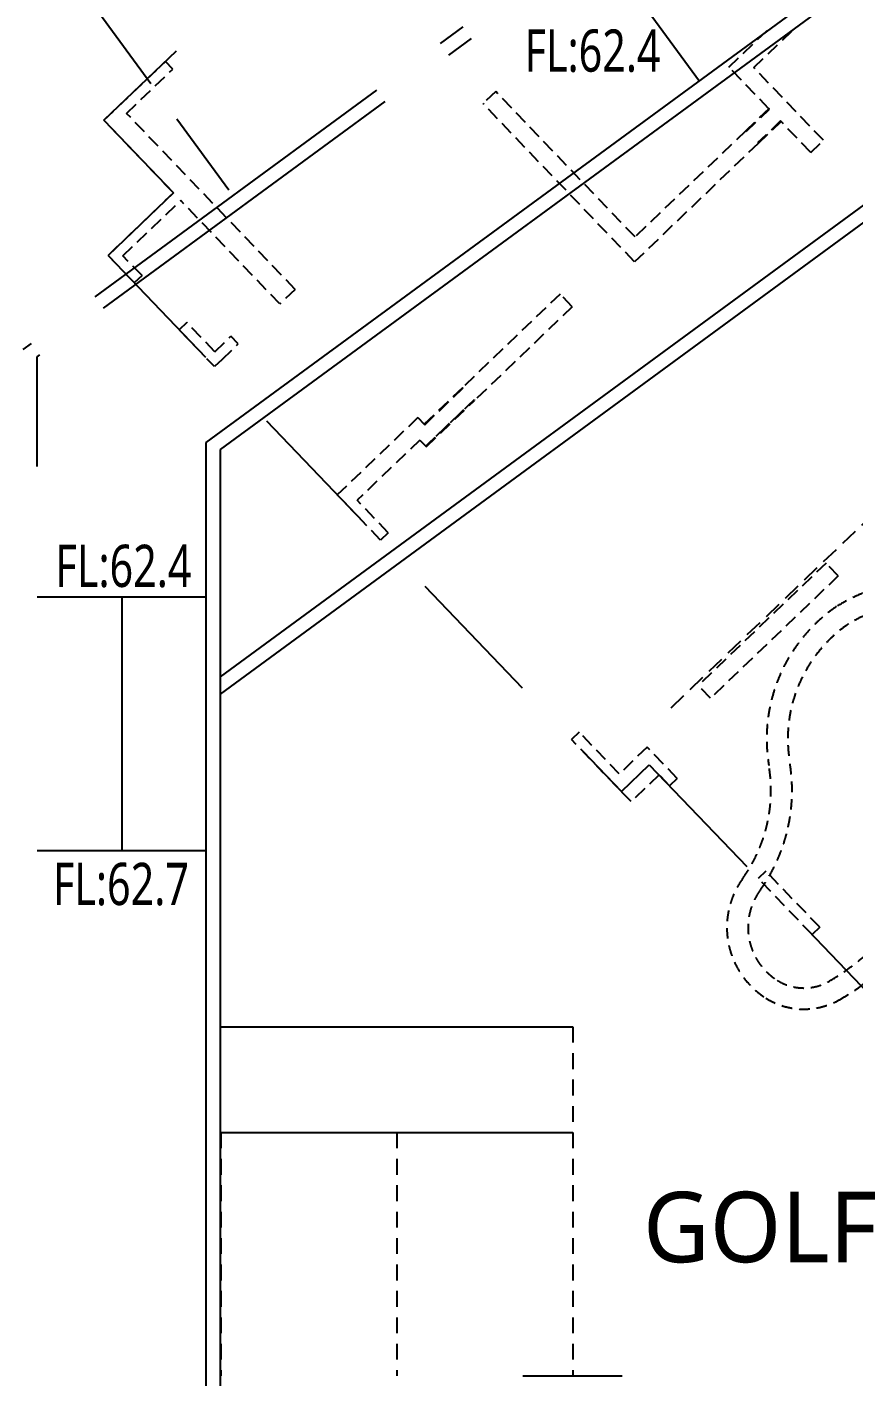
# Model space of a CAD drawing. Header units: millimetres. Extents: x 75184266 to 76346726, y -35077925 to -33679385.
# Drawn here: x 75310937 to 75322664, y -34898920 to -34879772 of the extents above; entities that cross this region are included whole.
import ezdxf
from ezdxf.enums import TextEntityAlignment as Align

# ---------------------------------------------------------------- set-up
doc = ezdxf.new("R2010")
doc.units = ezdxf.units.MM
doc.header["$LTSCALE"] = 50
doc.header["$MEASUREMENT"] = 0
for name, pattern in [('HIDDEN2', [0.1875, 0.125, -0.0625]), ('XR-지하3층$0$-HID', [2.5, 1.5, -1]), ('XR-지하3층$0$H', [1.3, 0.8, -0.5]), ('XR-지하3층$0$HIDDEN', [0.375, 0.25, -0.125])]:
    doc.linetypes.add(name, pattern=pattern)
doc.layers.add('건축', color=8, linetype='CONTINUOUS', plot=False)
doc.styles.add('HY각헤드라인M', font='')
doc.styles.add('XR-지하3층$0$맑은고딕', font='')
doc.styles.get('HY각헤드라인M').set_extended_font_data('Malgun Gothic')
doc.styles.get('XR-지하3층$0$맑은고딕').set_extended_font_data('Malgun Gothic')

msp = doc.modelspace()

# ---------------------------------------------------------------- linework, layer by layer
at = {"layer": '건축', "linetype": 'XR-지하3층$0$HIDDEN', "ltscale": 100}
msp.add_line((75306414, -34872005), (75313864, -34882167), dxfattribs=at)
at = {"layer": '건축'}
for p, q in [((75319063, -34878603), (75320482, -34880539)), ((75311084, -34887862), (75313483, -34887862)), ((75312284, -34887862), (75312284, -34891462)), ((75311084, -34891462), (75313483, -34891462)), ((75313687, -34893963), (75318687, -34893963)), ((75313687, -34895463), (75318687, -34895463))]:
    msp.add_line(p, q, dxfattribs=at)
at = {"layer": '건축', "ltscale": 100}
for p, q in [((75313483, -34885670), (75322337, -34879179)), ((75313683, -34885771), (75322455, -34879340)), ((75316808, -34880009), (75317130, -34879772)), ((75316926, -34880170), (75317248, -34879934)), ((75311904, -34883604), (75315904, -34880671)), ((75312022, -34883765), (75316023, -34880832)), ((75310884, -34884352), (75311001, -34884266)), ((75311084, -34884453), (75311119, -34884427)), ((75313483, -34900420), (75313483, -34885670)), ((75313683, -34900420), (75313683, -34885771)), ((75317977, -34898920, 0), (75319385, -34898920, 0))]:
    msp.add_line(p, q, dxfattribs=at)
at = {"layer": '건축', "linetype": 'HIDDEN2', "ltscale": 30}
for p, q in [((75313008, -34880369, 0), (75312904, -34880260, 0)), ((75321469, -34880933, 0), (75320901, -34880341, 0)), ((75322244, -34881381, 0), (75321255, -34880348, 0)), ((75319569, -34882752, 0), (75317591, -34880687, 0)), ((75319562, -34883106, 0), (75317411, -34880860, 0)), ((75313016, -34882127, 0), (75312030, -34881097, 0)), ((75314744, -34883497, 0), (75312351, -34880998, 0)), ((75322064, -34881554, 0), (75321642, -34881114, 0)), ((75321144, -34881244, 0), (75319569, -34882752, 0)), ((75321317, -34881425, 0), (75319562, -34883106, 0)), ((75314527, -34883704, 0), (75313120, -34882235, 0)), ((75312570, -34883302, 0), (75312300, -34883020, 0)), ((75312570, -34883302, 0), (75312461, -34883405, 0)), ((75318505, -34883564, 0), (75317118, -34884892, 0)), ((75318678, -34883744, 0), (75318505, -34883564, 0)), ((75318678, -34883744, 0), (75317291, -34885073, 0)), ((75313206, -34883966, 0), (75313098, -34884070, 0)), ((75313604, -34884381, 0), (75313206, -34883966, 0)), ((75313935, -34884272, 0), (75313831, -34884163, 0)), ((75313935, -34884272, 0), (75313831, -34884163, 0)), ((75313599, -34884593, 0), (75313540, -34884532, 0)), ((75316487, -34885317, 0), (75315342, -34886413, 0)), ((75316515, -34885636, 0), (75315624, -34886490, 0)), ((75315958, -34887056, 0), (75315342, -34886413, 0)), ((75316066, -34886952, 0), (75315624, -34886490, 0)), ((75316066, -34886952, 0), (75315958, -34887056, 0)), ((75322281, -34887383, 0), (75320468, -34889119, 0)), ((75322454, -34887564, 0), (75322281, -34887383, 0)), ((75322454, -34887564, 0), (75320641, -34889300, 0)), ((75318778, -34889783, 0), (75318669, -34889887, 0)), ((75319513, -34890768, 0), (75318669, -34889887, 0)), ((75319345, -34890375, 0), (75318778, -34889783, 0)), ((75319742, -34889995, 0), (75319345, -34890375, 0)), ((75320167, -34890439, 0), (75319742, -34889995, 0)), ((75319910, -34890388, 0), (75319513, -34890768, 0)), ((75320059, -34890543, 0), (75319910, -34890388, 0)), ((75320167, -34890439, 0), (75320059, -34890543, 0)), ((75321426, -34891753, 0), (75321318, -34891857, 0)), ((75322082, -34892655, 0), (75321318, -34891857, 0)), ((75322191, -34892551, 0), (75321426, -34891753, 0)), ((75322191, -34892551, 0), (75322082, -34892655, 0))]:
    msp.add_line(p, q, dxfattribs=at)
at = {"layer": '건축', "ltscale": 0.5}
for p, q in [((75313683, -34888995, 0), (75323993, -34881437, 0)), ((75313683, -34889243, 0), (75324111, -34881598, 0)), ((75311084, -34886012), (75311084, -34884453)), ((75312284, -34887862), (75312284, -34887862))]:
    msp.add_line(p, q, dxfattribs=at)
at = {"layer": '건축', "linetype": 'XR-지하3층$0$HIDDEN', "ltscale": 20}
msp.add_line((75320080, -34889435, 0), (75323345, -34886308, 0), dxfattribs=at)
at = {"layer": '건축', "linetype": 'XR-지하3층$0$-HID', "ltscale": 3}
for p, q in [((75318687, -34893963), (75318687, -34898920)), ((75313687, -34895463), (75313687, -34898920, 0)), ((75316187, -34895463), (75316187, -34898920))]:
    msp.add_line(p, q, dxfattribs=at)
at = {"layer": '건축', "linetype": 'XR-지하3층$0$H', "ltscale": 50, "elevation": 0}
msp.add_lwpolyline([(75343963, -34874916), (75336287, -34880547), (75337026, -34881555), (75335498, -34882676), (75335040, -34882051), (75333330, -34883306), (75331821, -34881250), (75327387, -34884503), (75327894, -34885195), (75327291, -34885638), (75327229, -34885697), (75325801, -34884206), (75326758, -34883289), (75321321, -34877613), (75320454, -34878443), (75317750, -34875619), (75312030, -34881097), (75313016, -34882127), (75312088, -34883015), (75319375, -34890624), (75319772, -34890243), (75323995, -34894652), (75326837, -34899828)], dxfattribs=at)
at = {"layer": '건축', "linetype": 'HIDDEN2', "ltscale": 30, "elevation": 0}
for points in [[(75320901, -34880341), (75321508, -34879760)], [(75321255, -34880348), (75321862, -34879767)], [(75312030, -34881097), (75312904, -34880260)], [(75312351, -34880998), (75313008, -34880369)], [(75313008, -34880369), (75312904, -34880260)], [(75313008, -34880369), (75312904, -34880260)], [(75317591, -34880687), (75317411, -34880860)], [(75321144, -34881244), (75321151, -34881252), (75321476, -34880940), (75321469, -34880933)], [(75321642, -34881114), (75321635, -34881106), (75321310, -34881418), (75321317, -34881425)], [(75322064, -34881554), (75322244, -34881381)], [(75312088, -34883015), (75313016, -34882127)], [(75312300, -34883020), (75313120, -34882235)], [(75312088, -34883015), (75312461, -34883405)], [(75314744, -34883497), (75314527, -34883704)], [(75313098, -34884070), (75313540, -34884532)], [(75313604, -34884381), (75313831, -34884163)], [(75313708, -34884490), (75313935, -34884272)], [(75313708, -34884490), (75313599, -34884593)], [(75317118, -34884892), (75317125, -34884899), (75316584, -34885418), (75316577, -34885411)], [(75316598, -34885722), (75317284, -34885065), (75317291, -34885073)], [(75316487, -34885317), (75316577, -34885411)], [(75316515, -34885636), (75316598, -34885722)], [(75320641, -34889300), (75320468, -34889119)]]:
    msp.add_lwpolyline(points, dxfattribs=at)
for points in [[(75321476, -34880940), (75321469, -34880933), (75321144, -34881244), (75321151, -34881252)], [(75321642, -34881114), (75321635, -34881106), (75321310, -34881418), (75321317, -34881425)], [(75316577, -34885411), (75316584, -34885418), (75317125, -34884899), (75317118, -34884892)], [(75316598, -34885722), (75316605, -34885730), (75317291, -34885073), (75317284, -34885065)]]:
    msp.add_lwpolyline(points, close=True, dxfattribs=at)
at = {"layer": '건축', "linetype": 'XR-지하3층$0$-HID', "ltscale": 2}
for centre, radius, start, end in [((75323886, -34890394, 0), 2804, 46.4045, 121.2839), ((75323714, -34889877, 0), 2276, 124.3571, 189.5508), ((75323886, -34890394, 0), 2504, 46.5775, 121.0985), ((75323714, -34889877, 0), 1976, 124.5888, 189.5508), ((75319358, -34890610, 0), 2141, 324.2819, 9.5508), ((75319358, -34890610, 0), 2441, 324.2819, 9.5508), ((75322060, -34892553, 0), 1187, 144.2819, 237.8162), ((75322060, -34892553, 0), 887, 144.2819, 237.8162), ((75320794, -34890657, 0), 3070, 299.8878, 335.9297), ((75320794, -34890657, 0), 3370, 299.8878, 335.9297), ((75321968, -34892699, 0), 714, 237.8162, 299.8878), ((75321968, -34892699, 0), 1014, 237.8162, 299.8878)]:
    msp.add_arc(centre, radius, start, end, dxfattribs=at)

# ---------------------------------------------------------------- texts
at = {"layer": '건축', "style": 'HY각헤드라인M', "width": 0.75}
for s, p in [('FL:62.4', (75318000, -34880407)), ('FL:62.4', (75311341, -34887721)), ('FL:62.7', (75311305, -34892236))]:
    msp.add_text(s, height=600, rotation=0, dxfattribs=at).set_placement(p)
at = {"layer": '건축', "style": 'XR-지하3층$0$맑은고딕'}
msp.add_text('GOLF', height=1000, dxfattribs=at).set_placement((75321344, -34896806, 0), align=Align.MIDDLE_CENTER)

doc.saveas('drawing.dxf')
